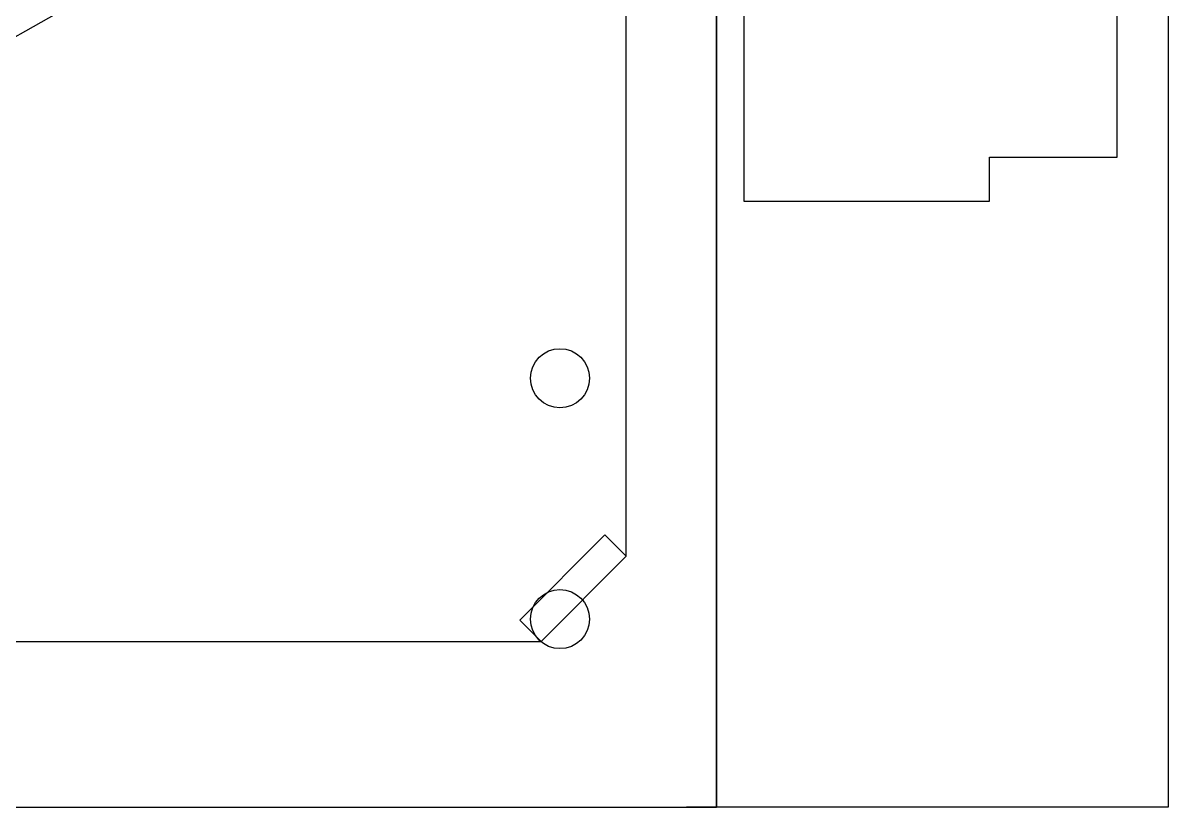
# Model space of a CAD drawing. Header units: inches. Extents: x -0.5 to 19.7, y 0 to 45.8.
# Drawn here: x 14.995 to 19.75, y 0 to 3.254 of the extents above; entities that cross this region are included whole.
import ezdxf

# ---------------------------------------------------------------- set-up
doc = ezdxf.new("R2010")
doc.units = ezdxf.units.IN
doc.header["$MEASUREMENT"] = 0
for name, color, linetype in [('6_125BIT_500DEP', 7, 'Continuous'), ('8_250BIT_500OUTLINE', 7, 'Continuous'), ('CONSTRUCTION', 7, 'Continuous'), ('DF_COMP', 7, 'Continuous')]:
    doc.layers.add(name, color=color, linetype=linetype)

msp = doc.modelspace()

# ---------------------------------------------------------------- linework, layer by layer
at = {"layer": '6_125BIT_500DEP', "linetype": 'Continuous'}
for centre in [(17.2249, 1.78), (17.2249, 0.78)]:
    msp.add_circle(centre, 0.1225, dxfattribs=at)
at = {"layer": '8_250BIT_500OUTLINE', "linetype": 'Continuous'}
for p in [(17.8749, 3.665), (10.4773, 0)]:
    msp.add_line(p, (17.8749, 0), dxfattribs=at)
at = {"layer": 'CONSTRUCTION', "linetype": 'Continuous'}
for p, q in [((17.8749, 0), (17.8749, 8.5)), ((17.4999, 1.0411), (17.4999, 3.6464)), ((17.4115, 1.1294), (17.058, 0.7759)), ((17.4999, 1.0411), (17.4115, 1.1294)), ((17.1464, 0.6875), (17.4999, 1.0411)), ((17.058, 0.7759), (17.1464, 0.6875)), ((11.791, 0.6875), (17.1464, 0.6875)), ((-0.5001, 0), (17.8749, 0))]:
    msp.add_line(p, q, dxfattribs=at)
at = {"layer": 'DF_COMP', "linetype": 'Continuous'}
for p, q in [((19.7499, 6.0766), (19.7499, 0)), ((19.5382, 2.6975), (19.5382, 4.365)), ((19.7499, 4.3524), (19.7499, 0)), ((14.6226, 3.0057), (16.9088, 4.2955)), ((19.7499, 4.2499), (19.7499, 0)), ((17.9882, 4.075), (17.9882, 2.515)), ((19.0082, 2.515), (19.0082, 2.6975)), ((19.0082, 2.6975), (19.5382, 2.6975)), ((17.9882, 2.515), (19.0082, 2.515)), ((19.7499, 0), (17.75, 0)), ((19.7499, 0), (17.8749, 0)), ((19.7499, 0), (17.8749, 0))]:
    msp.add_line(p, q, dxfattribs=at)

doc.saveas('drawing.dxf')
